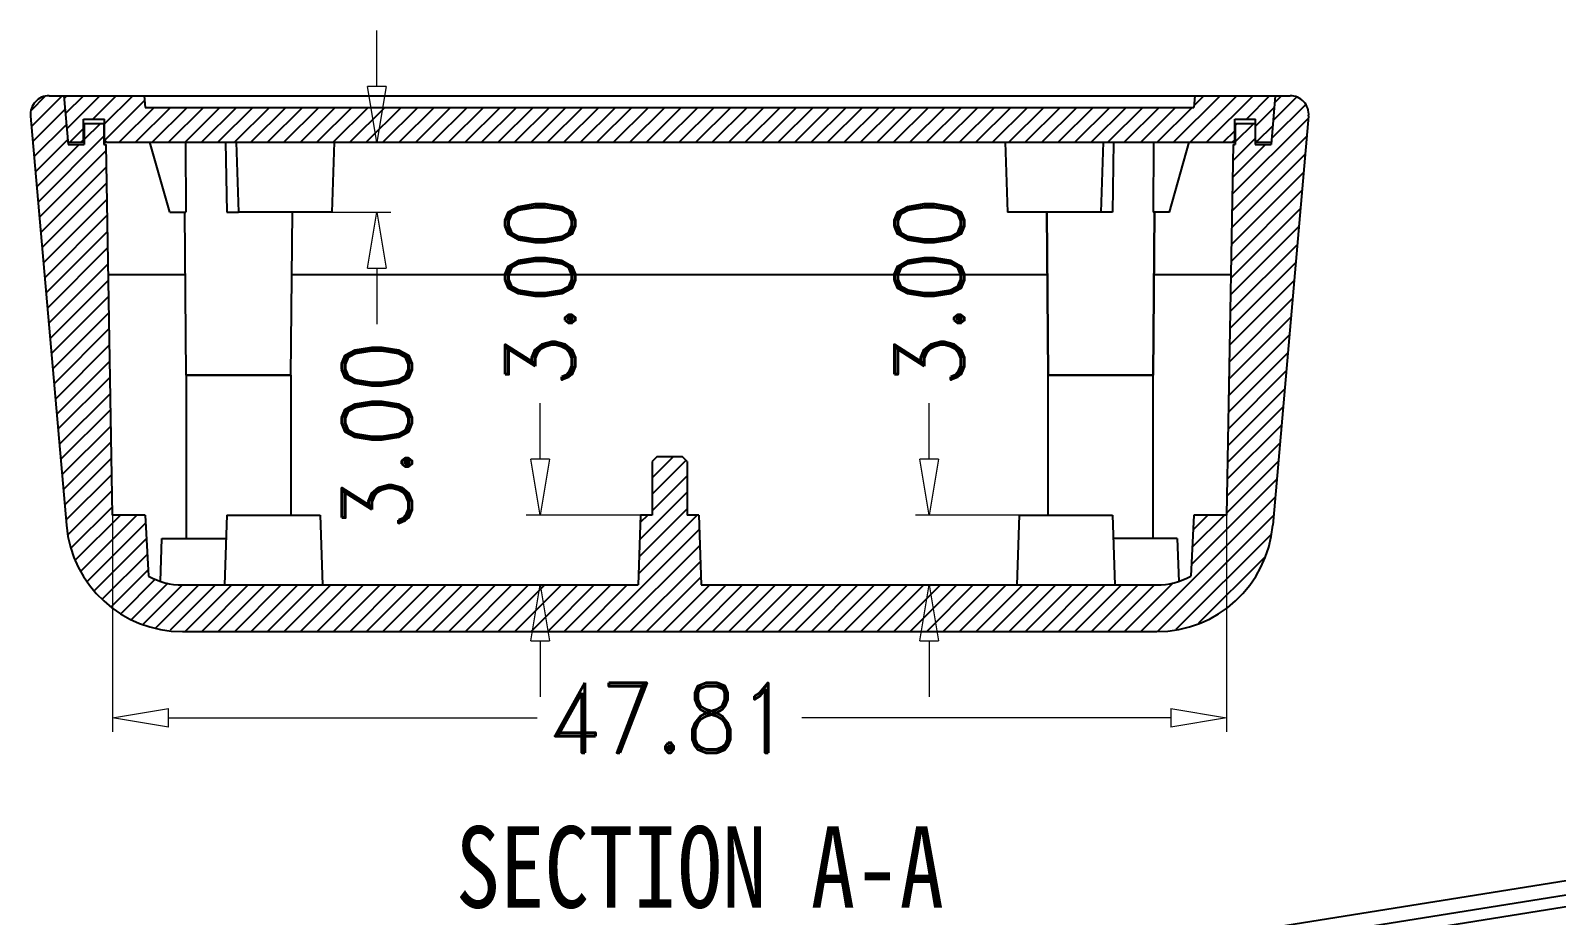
# Model space of a CAD drawing. Extents: x 98 to 412, y -254 to -30.
# Drawn here: x 148.2 to 213.7, y -183.4 to -145.4 of the extents above; entities that cross this region are included whole.
import ezdxf
from ezdxf.enums import TextEntityAlignment as Align

# ---------------------------------------------------------------- set-up
doc = ezdxf.new("R2010")
doc.units = 0
doc.header["$LTSCALE"] = 30.734
doc.header["$MEASUREMENT"] = 0
doc.header["$PDMODE"] = 3
doc.header["$PDSIZE"] = 0.3125
doc.layers.get('0').update_dxf_attribs({"linetype": 'CONTINUOUS'})
doc.layers.get('Defpoints').update_dxf_attribs({"linetype": 'CONTINUOUS'})
doc.layers.add('02___PRT_ALL_AXES', color=7, linetype='CONTINUOUS')
doc.layers.add('06___PRT_ALL_SURFS', color=7, linetype='CONTINUOUS')
doc.layers.add('dim', color=3, linetype='CONTINUOUS', lineweight=9)
doc.layers.add('hatch', color=56, linetype='CONTINUOUS', lineweight=9)
doc.styles.add('ROMAND', font='romand.shx', dxfattribs={"width": 0.9, "bigfont": 'gbcbig.shx'})
doc.styles.get("Standard").update_dxf_attribs({"font": 'txt', "width": 0.8})
doc.dimstyles.new('YanXiu', dxfattribs={"dimtxt": 2.5, "dimasz": 2.2, "dimexe": 1, "dimexo": 0, "dimgap": 0.66, "dimtad": 0, "dimzin": 1, "dimdsep": 46, "dimtxsty": 'ROMAND', "dimblk": 'CLOSEDBLANK', "dimcen": 0, "dimclrd": 3, "dimclre": 3, "dimclrt": 7, "dimazin": 0, "dimtfac": 1, "dimtofl": 0, "dimtmove": 0, "dimatfit": 3, "dimldrblk": 'CLOSEDBLANK', "dimfxl": 1, "dimlwd": 5, "dimlwe": 5, "dimarcsym": 0})

# ---------------------------------------------------------------- blocks, each defined once
blk = doc.blocks.new('_ClosedBlank')
at = {"color": 0, "linetype": 'ByBlock', "lineweight": -2}
for p, q in [((-1, 0.167), (0, 0)), ((-1, 0.167), (-1, -0.167)), ((0, 0), (-1, -0.167))]:
    blk.add_line(p, q, dxfattribs=at)
blk = doc.blocks.new('*D16')
at = {"layer": 'Defpoints', "color": 0}
for p in [(170.093, -166.184), (174.396, -166.184), (174.291, -169.184)]:
    blk.add_point(p, dxfattribs=at)
at = {"layer": 'dim', "color": 3, "lineweight": 5}
for p, q in [((170.093, -163.784), (170.093, -161.384)), ((174.396, -166.184), (169.493, -166.184)), ((174.291, -169.184), (169.493, -169.184)), ((170.093, -171.584), (170.093, -173.984))]:
    blk.add_line(p, q, dxfattribs=at)
at = {"layer": 'dim', "color": 3, "lineweight": 5, "xscale": 2.4, "yscale": 2.4, "zscale": 2.4}
for p, rotation in [((170.093, -166.184), 270), ((170.093, -169.184), 90)]:
    blk.add_blockref('_ClosedBlank', p, dxfattribs=dict(at, rotation=rotation))
at = {"layer": 'dim', "color": 7, "insert": (170.093, -156.606), "char_height": 3, "attachment_point": 5, "rotation": 90, "style": 'ROMAND'}
blk.add_mtext('3.00', dxfattribs=at)
blk = doc.blocks.new('*D17')
at = {"layer": 'Defpoints', "color": 0}
for p in [(186.791, -166.184), (190.646, -166.184), (190.541, -169.184)]:
    blk.add_point(p, dxfattribs=at)
at = {"layer": 'dim', "color": 3, "lineweight": 5}
for p, q in [((186.791, -163.784), (186.791, -161.384)), ((190.646, -166.184), (186.192, -166.184)), ((190.541, -169.184), (186.192, -169.184)), ((186.791, -171.584), (186.791, -173.984))]:
    blk.add_line(p, q, dxfattribs=at)
at = {"layer": 'dim', "color": 3, "lineweight": 5, "xscale": 2.4, "yscale": 2.4, "zscale": 2.4}
for p, rotation in [((186.791, -166.184), 270), ((186.791, -169.184), 90)]:
    blk.add_blockref('_ClosedBlank', p, dxfattribs=dict(at, rotation=rotation))
at = {"layer": 'dim', "color": 7, "insert": (186.791, -156.606), "char_height": 3, "attachment_point": 5, "rotation": 90, "style": 'ROMAND'}
blk.add_mtext('3.00', dxfattribs=at)
blk = doc.blocks.new('*D18')
at = {"layer": 'Defpoints', "color": 0}
for p in [(161.25, -150.184), (161.146, -153.184), (163.086, -153.184)]:
    blk.add_point(p, dxfattribs=at)
at = {"layer": 'dim', "color": 3, "lineweight": 5}
for p, q in [((163.086, -147.784), (163.086, -145.384)), ((161.25, -150.184), (163.686, -150.184)), ((161.146, -153.184), (163.686, -153.184)), ((163.086, -155.584), (163.086, -157.984))]:
    blk.add_line(p, q, dxfattribs=at)
at = {"layer": 'dim', "color": 3, "lineweight": 5, "xscale": 2.4, "yscale": 2.4, "zscale": 2.4}
for p, rotation in [((163.086, -150.184), 270), ((163.086, -153.184), 90)]:
    blk.add_blockref('_ClosedBlank', p, dxfattribs=dict(at, rotation=rotation))
at = {"layer": 'dim', "color": 7, "insert": (163.086, -162.763), "char_height": 3, "attachment_point": 5, "rotation": 90, "style": 'ROMAND'}
blk.add_mtext('3.00', dxfattribs=at)
blk = doc.blocks.new('*D19')
at = {"layer": 'Defpoints', "color": 0}
for p in [(151.74, -166.184), (199.552, -166.184), (199.552, -174.885)]:
    blk.add_point(p, dxfattribs=at)
at = {"layer": 'dim', "color": 3, "lineweight": 5}
for p, q in [((151.74, -166.184), (151.74, -175.484)), ((199.552, -166.184), (199.552, -175.484)), ((154.14, -174.885), (169.967, -174.885)), ((197.152, -174.885), (181.324, -174.885))]:
    blk.add_line(p, q, dxfattribs=at)
at = {"layer": 'dim', "color": 3, "lineweight": 5, "xscale": 2.4, "yscale": 2.4, "zscale": 2.4, "rotation": 180}
blk.add_blockref('_ClosedBlank', (151.74, -174.885), dxfattribs=at)
at = {"layer": 'dim', "color": 3, "lineweight": 5, "xscale": 2.4, "yscale": 2.4, "zscale": 2.4}
blk.add_blockref('_ClosedBlank', (199.552, -174.885), dxfattribs=at)
at = {"layer": 'dim', "color": 7, "insert": (175.646, -174.885), "char_height": 3, "attachment_point": 5, "style": 'ROMAND'}
blk.add_mtext('47.81', dxfattribs=at)

msp = doc.modelspace()

# ---------------------------------------------------------------- linework, layer by layer
at = {"color": 5, "linetype": 'Continuous'}
for p, q in [((148.837, -148.215), (148.241, -148.811)), ((149.575, -148.184), (148.261, -149.499)), ((149.779, -148.184), (149.662, -148.301)), ((150.486, -148.184), (149.719, -148.952)), ((151.193, -148.184), (149.775, -149.602)), ((151.9, -148.184), (150.9, -149.184)), ((152.607, -148.184), (151.396, -149.396)), ((153.119, -148.38), (151.405, -150.094)), ((199.276, -148.184), (197.276, -150.184)), ((199.983, -148.184), (197.983, -150.184)), ((198.569, -148.184), (198.153, -148.6)), ((200.69, -148.184), (198.69, -150.184)), ((201.397, -148.184), (200.397, -149.184)), ((202.946, -148.554), (201.479, -150.02)), ((202.553, -148.239), (201.547, -149.245)), ((201.901, -148.184), (201.615, -148.47)), ((149.702, -148.764), (148.318, -150.149)), ((153.521, -148.684), (152.021, -150.184)), ((154.228, -148.684), (152.728, -150.184)), ((154.936, -148.684), (153.436, -150.184)), ((155.643, -148.684), (154.143, -150.184)), ((156.35, -148.684), (154.85, -150.184)), ((157.057, -148.684), (155.557, -150.184)), ((157.764, -148.684), (156.264, -150.184)), ((158.471, -148.684), (156.971, -150.184)), ((159.178, -148.684), (157.678, -150.184)), ((159.885, -148.684), (158.385, -150.184)), ((160.592, -148.684), (159.092, -150.184)), ((161.3, -148.684), (159.8, -150.184)), ((162.007, -148.684), (160.507, -150.184)), ((162.714, -148.684), (161.214, -150.184)), ((163.421, -148.684), (161.921, -150.184)), ((164.128, -148.684), (162.628, -150.184)), ((164.835, -148.684), (163.335, -150.184)), ((165.542, -148.684), (164.042, -150.184)), ((166.249, -148.684), (164.749, -150.184)), ((166.956, -148.684), (165.456, -150.184)), ((167.663, -148.684), (166.163, -150.184)), ((168.371, -148.684), (166.871, -150.184)), ((169.078, -148.684), (167.578, -150.184)), ((169.785, -148.684), (168.285, -150.184)), ((170.492, -148.684), (168.992, -150.184)), ((171.199, -148.684), (169.699, -150.184)), ((171.906, -148.684), (170.406, -150.184)), ((172.613, -148.684), (171.113, -150.184)), ((173.32, -148.684), (171.82, -150.184)), ((174.027, -148.684), (172.527, -150.184)), ((174.735, -148.684), (173.235, -150.184)), ((175.442, -148.684), (173.942, -150.184)), ((176.149, -148.684), (174.649, -150.184)), ((176.856, -148.684), (175.356, -150.184)), ((177.563, -148.684), (176.063, -150.184)), ((178.27, -148.684), (176.77, -150.184)), ((178.977, -148.684), (177.477, -150.184)), ((179.684, -148.684), (178.184, -150.184)), ((180.391, -148.684), (178.891, -150.184)), ((181.098, -148.684), (179.598, -150.184)), ((181.806, -148.684), (180.306, -150.184)), ((182.513, -148.684), (181.013, -150.184)), ((183.22, -148.684), (181.72, -150.184)), ((183.927, -148.684), (182.427, -150.184)), ((184.634, -148.684), (183.134, -150.184)), ((185.341, -148.684), (183.841, -150.184)), ((186.048, -148.684), (184.548, -150.184)), ((186.755, -148.684), (185.255, -150.184)), ((187.462, -148.684), (185.962, -150.184)), ((188.17, -148.684), (186.67, -150.184)), ((188.877, -148.684), (187.377, -150.184)), ((189.584, -148.684), (188.084, -150.184)), ((190.291, -148.684), (188.791, -150.184)), ((190.998, -148.684), (189.498, -150.184)), ((191.705, -148.684), (190.205, -150.184)), ((192.412, -148.684), (190.912, -150.184)), ((193.119, -148.684), (191.619, -150.184)), ((193.826, -148.684), (192.326, -150.184)), ((194.534, -148.684), (193.034, -150.184)), ((195.241, -148.684), (193.741, -150.184)), ((195.948, -148.684), (194.448, -150.184)), ((196.655, -148.684), (195.155, -150.184)), ((197.362, -148.684), (195.862, -150.184)), ((198.069, -148.684), (196.569, -150.184)), ((203.062, -149.145), (199.792, -152.414)), ((201.595, -148.694), (200.796, -149.493)), ((149.759, -149.414), (148.374, -150.799)), ((151.371, -149.924), (148.545, -152.75)), ((150.496, -149.589), (149.9, -150.184)), ((151.203, -149.384), (150.521, -150.067)), ((199.896, -149.686), (199.397, -150.184)), ((202.994, -149.92), (199.78, -153.134)), ((200.701, -149.384), (199.921, -150.164)), ((199.994, -149.384), (199.921, -149.457)), ((201.528, -149.469), (200.854, -150.142)), ((149.816, -150.065), (148.431, -151.449)), ((150.303, -150.284), (148.488, -152.099)), ((151.466, -150.535), (148.602, -153.4)), ((201.215, -150.284), (199.805, -151.695)), ((200.771, -150.022), (199.817, -150.975)), ((151.479, -151.23), (148.659, -154.05)), ((202.926, -150.695), (199.767, -153.854)), ((151.491, -151.925), (148.716, -154.7)), ((202.858, -151.469), (199.754, -154.573)), ((202.791, -152.244), (199.742, -155.293)), ((151.503, -152.62), (148.773, -155.351)), ((202.723, -153.019), (199.729, -156.013)), ((151.515, -153.315), (148.83, -156.001)), ((202.655, -153.794), (199.717, -156.732)), ((151.527, -154.01), (148.886, -156.651)), ((151.539, -154.705), (148.943, -157.301)), ((202.587, -154.569), (199.704, -157.452)), ((151.551, -155.4), (149, -157.951)), ((202.519, -155.344), (199.692, -158.172)), ((151.563, -156.095), (149.057, -158.602)), ((202.452, -156.119), (199.679, -158.891)), ((151.576, -156.79), (149.114, -159.252)), ((202.384, -156.894), (199.667, -159.611)), ((151.588, -157.485), (149.171, -159.902)), ((202.316, -157.669), (199.654, -160.331)), ((151.6, -158.18), (149.228, -160.552)), ((202.248, -158.444), (199.641, -161.05)), ((151.612, -158.875), (149.285, -161.202)), ((151.624, -159.57), (149.342, -161.853)), ((202.18, -159.218), (199.629, -161.77)), ((151.636, -160.265), (149.398, -162.503)), ((202.113, -159.993), (199.616, -162.49)), ((151.648, -160.96), (149.455, -163.153)), ((202.045, -160.768), (199.604, -163.209)), ((151.661, -161.655), (149.512, -163.803)), ((201.977, -161.543), (199.591, -163.929)), ((151.673, -162.35), (149.569, -164.454)), ((201.909, -162.318), (199.579, -164.649)), ((151.685, -163.045), (149.626, -165.104)), ((175.794, -163.684), (174.896, -164.583)), ((201.841, -163.093), (199.566, -165.368)), ((151.697, -163.74), (149.683, -165.754)), ((176.348, -163.837), (174.896, -165.29)), ((201.774, -163.868), (199.553, -166.088)), ((151.709, -164.435), (149.74, -166.404)), ((176.396, -164.497), (174.896, -165.997)), ((201.706, -164.643), (198.034, -168.314)), ((151.721, -165.13), (149.836, -167.015)), ((176.396, -165.204), (174.359, -167.241)), ((201.638, -165.418), (195.871, -171.184)), ((151.733, -165.825), (149.952, -167.607)), ((152.081, -166.184), (150.155, -168.11)), ((152.788, -166.184), (150.368, -168.605)), ((176.83, -166.184), (174.308, -168.706)), ((176.396, -165.911), (174.333, -167.974)), ((174.708, -166.184), (174.384, -166.508)), ((201.57, -166.193), (196.581, -171.181)), ((199.457, -166.184), (198.073, -167.568)), ((198.75, -166.184), (198.112, -166.822)), ((153.163, -166.516), (150.657, -169.023)), ((176.917, -166.804), (172.537, -171.184)), ((153.198, -167.188), (150.95, -169.436)), ((176.941, -167.487), (173.244, -171.184)), ((201.456, -167.014), (197.373, -171.097)), ((153.234, -167.86), (151.309, -169.785)), ((176.965, -168.17), (173.951, -171.184)), ((201.188, -167.989), (198.35, -170.827)), ((153.269, -168.532), (151.678, -170.123)), ((153.571, -168.937), (152.105, -170.403)), ((176.989, -168.854), (174.658, -171.184)), ((154.106, -169.109), (152.551, -170.664)), ((154.738, -169.184), (153.057, -170.865)), ((155.445, -169.184), (153.589, -171.04)), ((156.152, -169.184), (154.208, -171.128)), ((156.859, -169.184), (154.859, -171.184)), ((157.566, -169.184), (155.566, -171.184)), ((158.273, -169.184), (156.273, -171.184)), ((158.98, -169.184), (156.98, -171.184)), ((159.687, -169.184), (157.687, -171.184)), ((160.395, -169.184), (158.395, -171.184)), ((161.102, -169.184), (159.102, -171.184)), ((161.809, -169.184), (159.809, -171.184)), ((162.516, -169.184), (160.516, -171.184)), ((163.223, -169.184), (161.223, -171.184)), ((163.93, -169.184), (161.93, -171.184)), ((164.637, -169.184), (162.637, -171.184)), ((165.344, -169.184), (163.344, -171.184)), ((166.051, -169.184), (164.051, -171.184)), ((166.759, -169.184), (164.759, -171.184)), ((167.466, -169.184), (165.466, -171.184)), ((168.173, -169.184), (166.173, -171.184)), ((168.88, -169.184), (166.88, -171.184)), ((169.587, -169.184), (167.587, -171.184)), ((170.294, -169.184), (168.294, -171.184)), ((171.001, -169.184), (169.001, -171.184)), ((171.708, -169.184), (169.708, -171.184)), ((172.415, -169.184), (170.415, -171.184)), ((173.122, -169.184), (171.122, -171.184)), ((173.83, -169.184), (171.83, -171.184)), ((177.365, -169.184), (175.365, -171.184)), ((178.072, -169.184), (176.072, -171.184)), ((178.779, -169.184), (176.779, -171.184)), ((179.486, -169.184), (177.486, -171.184)), ((180.194, -169.184), (178.194, -171.184)), ((180.901, -169.184), (178.901, -171.184)), ((181.608, -169.184), (179.608, -171.184)), ((182.315, -169.184), (180.315, -171.184)), ((183.022, -169.184), (181.022, -171.184)), ((183.729, -169.184), (181.729, -171.184)), ((184.436, -169.184), (182.436, -171.184)), ((185.143, -169.184), (183.143, -171.184)), ((185.85, -169.184), (183.85, -171.184)), ((186.558, -169.184), (184.558, -171.184)), ((187.265, -169.184), (185.265, -171.184)), ((187.972, -169.184), (185.972, -171.184)), ((188.679, -169.184), (186.679, -171.184)), ((189.386, -169.184), (187.386, -171.184)), ((190.093, -169.184), (188.093, -171.184)), ((190.8, -169.184), (188.8, -171.184)), ((191.507, -169.184), (189.507, -171.184)), ((192.214, -169.184), (190.214, -171.184)), ((192.921, -169.184), (190.921, -171.184)), ((193.629, -169.184), (191.629, -171.184)), ((194.336, -169.184), (192.336, -171.184)), ((195.043, -169.184), (193.043, -171.184)), ((195.75, -169.184), (193.75, -171.184)), ((196.457, -169.184), (194.457, -171.184)), ((197.259, -169.089), (195.164, -171.184))]:
    msp.add_line(p, q, dxfattribs=at)
at = {"color": 7, "linetype": 'Continuous'}
for p, q in [((149.019, -148.184), (202.273, -148.184)), ((149.651, -148.184), (149.835, -150.284)), ((153.102, -148.184), (153.146, -148.684)), ((198.189, -148.184), (198.146, -148.684)), ((201.64, -148.184), (201.456, -150.284)), ((148.222, -149.054), (149.759, -166.62)), ((150.496, -149.184), (151.396, -149.184)), ((150.496, -150.084), (150.496, -149.184)), ((151.396, -150.084), (151.396, -149.184)), ((153.146, -148.684), (198.146, -148.684)), ((199.896, -150.084), (199.896, -149.184)), ((199.896, -149.184), (200.796, -149.184)), ((200.796, -150.084), (200.796, -149.184)), ((203.07, -149.054), (201.533, -166.62)), ((151.371, -149.384), (150.521, -149.384)), ((150.521, -149.384), (150.521, -150.284)), ((151.371, -149.384), (151.371, -150.284)), ((199.921, -149.384), (199.921, -150.284)), ((200.771, -149.384), (199.921, -149.384)), ((200.771, -149.384), (200.771, -150.284)), ((149.826, -150.184), (150.521, -150.184)), ((149.835, -150.284), (150.521, -150.284)), ((150.396, -150.184), (150.496, -150.084)), ((151.371, -150.184), (151.469, -150.184)), ((151.371, -150.284), (151.462, -150.284)), ((151.496, -150.184), (151.396, -150.084)), ((151.74, -166.184), (151.462, -150.284)), ((151.496, -150.184), (199.921, -150.184)), ((154.196, -153.184), (153.343, -150.184)), ((154.875, -150.184), (154.889, -153.184)), ((156.593, -150.184), (156.646, -153.184)), ((157.041, -150.184), (157.146, -153.184)), ((161.25, -150.184), (161.146, -153.184)), ((190.041, -150.184), (190.146, -153.184)), ((194.25, -150.184), (194.146, -153.184)), ((194.698, -150.184), (194.646, -153.184)), ((196.417, -150.184), (196.402, -153.184)), ((197.096, -153.184), (197.948, -150.184)), ((199.829, -150.284), (199.552, -166.184)), ((199.796, -150.184), (199.896, -150.084)), ((199.829, -150.284), (199.921, -150.284)), ((200.771, -150.184), (200.869, -150.184)), ((200.771, -150.284), (201.456, -150.284)), ((200.896, -150.184), (200.796, -150.084)), ((200.896, -150.184), (201.465, -150.184)), ((154.896, -160.184), (154.835, -153.184)), ((161.146, -153.184), (157.146, -153.184)), ((159.396, -160.184), (159.457, -153.184)), ((194.146, -153.184), (190.146, -153.184)), ((191.835, -153.184), (191.896, -160.184)), ((196.457, -153.184), (196.396, -160.184)), ((154.858, -155.87), (151.56, -155.87)), ((191.858, -155.87), (159.433, -155.87)), ((199.732, -155.87), (196.433, -155.87)), ((154.896, -160.184), (154.896, -167.184)), ((159.396, -160.184), (159.396, -166.184)), ((191.896, -166.184), (191.896, -160.184)), ((196.396, -167.184), (196.396, -160.184)), ((175.096, -163.684), (174.896, -163.884)), ((176.196, -163.684), (175.096, -163.684)), ((176.396, -163.884), (176.196, -163.684)), ((174.896, -163.884), (174.896, -166.184)), ((176.396, -163.884), (176.396, -166.184)), ((153.146, -166.184), (151.74, -166.184)), ((153.146, -166.184), (153.283, -168.807)), ((156.646, -166.184), (156.541, -169.184)), ((156.646, -166.184), (160.646, -166.184)), ((160.646, -166.184), (160.75, -169.184)), ((174.396, -166.184), (174.291, -169.184)), ((174.896, -166.184), (174.396, -166.184)), ((176.896, -166.184), (176.396, -166.184)), ((176.896, -166.184), (177, -169.184)), ((190.646, -166.184), (190.541, -169.184)), ((190.646, -166.184), (194.646, -166.184)), ((194.646, -166.184), (194.75, -169.184)), ((198.146, -166.184), (198.008, -168.807)), ((199.552, -166.184), (198.146, -166.184)), ((153.796, -169.032), (153.861, -167.184)), ((153.861, -167.184), (156.611, -167.184)), ((197.431, -167.184), (194.681, -167.184)), ((197.431, -167.184), (197.495, -169.032)), ((154.74, -169.184), (174.291, -169.184)), ((177, -169.184), (196.552, -169.184)), ((154.74, -171.184), (196.552, -171.184)), ((169.374, -189.017), (233.532, -178.759)), ((232.004, -179.635), (174.741, -188.79)), ((232.021, -180.138), (176.28, -189.05))]:
    msp.add_line(p, q, dxfattribs=at)
for centre, radius, start, end in [((149.019, -148.984), 0.8, 90, 185), ((202.273, -148.984), 0.8, 355, 90), ((154.74, -166.184), 5, 185, 270), ((196.552, -166.184), 5, 270, 355), ((154.74, -166.184), 3, 240.95601, 270), ((196.552, -166.184), 3, 270, 299.04399)]:
    msp.add_arc(centre, radius, start, end, dxfattribs=at)
at = {"layer": '02___PRT_ALL_AXES', "color": 7, "linetype": 'Continuous'}
for p, q in [((159.396, -160.184), (154.896, -160.184)), ((191.896, -160.184), (196.396, -160.184))]:
    msp.add_line(p, q, dxfattribs=at)
at = {"layer": '06___PRT_ALL_SURFS', "color": 7, "linetype": 'Continuous'}
for p, q in [((154.196, -153.184), (154.889, -153.184)), ((154.896, -160.184), (154.835, -153.184)), ((156.646, -153.184), (157.146, -153.184)), ((159.396, -160.184), (159.457, -153.184)), ((191.896, -160.184), (191.835, -153.184)), ((194.646, -153.184), (194.146, -153.184)), ((196.396, -160.184), (196.457, -153.184)), ((197.096, -153.184), (196.402, -153.184)), ((154.896, -160.184), (159.396, -160.184)), ((196.396, -160.184), (191.896, -160.184))]:
    msp.add_line(p, q, dxfattribs=at)

# ---------------------------------------------------------------- texts
at = {"layer": 'hatch', "color": 6, "width": 0.8}
msp.add_text('SECTION A-A', height=3.5, dxfattribs=at).set_placement((176.942, -181.287), align=Align.MIDDLE)

# ---------------------------------------------------------------- dimensions: what is measured, and where the dimension line sits
at = {"layer": 'dim'}
for base, p1, p2, picture, middle in [((163.086, -153.184), (161.25, -150.184), (161.146, -153.184), '*D18', (163.086, -162.763)), ((170.093, -166.184), (174.291, -169.184), (174.396, -166.184), '*D16', (170.093, -156.606)), ((186.791, -166.184), (190.541, -169.184), (190.646, -166.184), '*D17', (186.791, -156.606))]:
    dim = msp.add_linear_dim(base=base, p1=p1, p2=p2, angle=90, dimstyle='YanXiu', override={"dimtxt": 3, "dimasz": 2.4, "dimexe": 0.5997, "dimgap": 0.5997}, dxfattribs=at)
    dim.commit()
    dim.dimension.update_dxf_attribs({"geometry": picture, "text_midpoint": middle})
dim = msp.add_linear_dim(base=(199.552, -174.885), p1=(151.74, -166.184), p2=(199.552, -166.184), dimstyle='YanXiu', override={"dimtxt": 3, "dimasz": 2.4, "dimexe": 0.5997, "dimgap": 0.5997}, dxfattribs=at)
dim.commit()
dim.dimension.update_dxf_attribs({"geometry": '*D19', "text_midpoint": (175.646, -174.885)})

doc.saveas('drawing.dxf')
